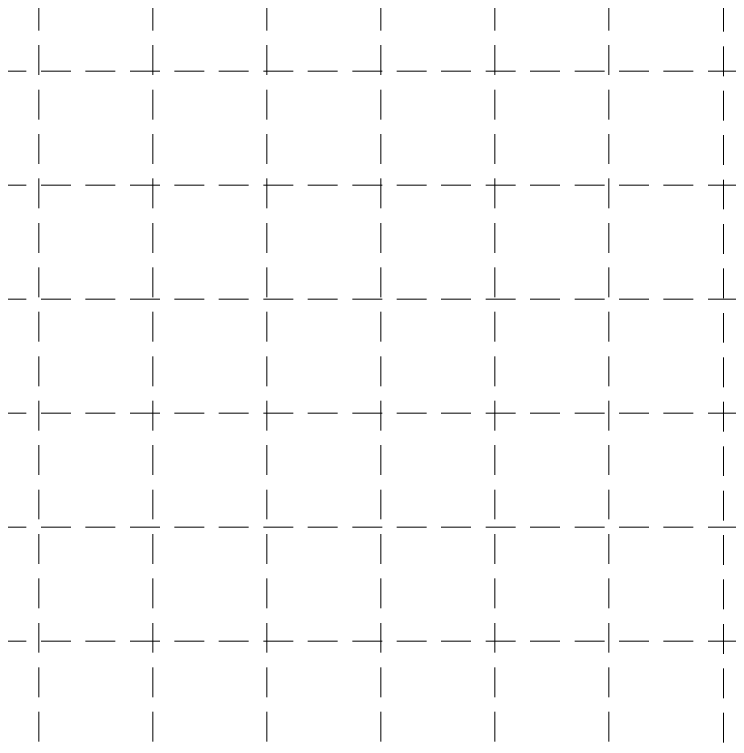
# Model space of a CAD drawing. Header units: inches. Extents: x 2601969 to 2606902, y 7033682 to 7036768.
# Drawn here: x 2602572 to 2603054.4, y 7034389.6 to 7034878.4 of the extents above; entities that cross this region are included whole.
import ezdxf

# ---------------------------------------------------------------- set-up
doc = ezdxf.new("R2010")
doc.units = ezdxf.units.IN
doc.header["$MEASUREMENT"] = 0
doc.linetypes.add('HIDDEN', pattern=[0.375, 0.25, -0.125])
doc.layers.add('GRID', color=254, linetype='HIDDEN')

msp = doc.modelspace()

# ---------------------------------------------------------------- linework, layer by layer
at = {"layer": 'GRID', "color": 252, "linetype": 'HIDDEN', "lineweight": 0, "ltscale": 80}
for p, q in [((2602588.3, 7036687.56), (2602588.3, 7033993.24)), ((2602665.25, 7036687.56), (2602665.25, 7033993.24)), ((2602742.2, 7036687.56), (2602742.2, 7033993.24)), ((2602819.15, 7036687.56), (2602819.15, 7033993.24)), ((2602896.1, 7036687.56), (2602896.1, 7033993.24)), ((2602973.05, 7036687.56), (2602973.05, 7033993.24)), ((2603050.26, 7036686.83), (2603050.26, 7033993.24)), ((2602049.91, 7034840.03), (2606820.81, 7034840.03)), ((2602049.91, 7034763.08), (2606820.81, 7034763.08)), ((2602049.91, 7034686.13), (2606820.81, 7034686.13)), ((2602049.91, 7034609.18), (2606820.81, 7034609.18)), ((2602049.91, 7034532.23), (2606820.81, 7034532.23)), ((2602049.91, 7034455.28), (2606820.81, 7034455.28))]:
    msp.add_line(p, q, dxfattribs=at)

doc.saveas('drawing.dxf')
